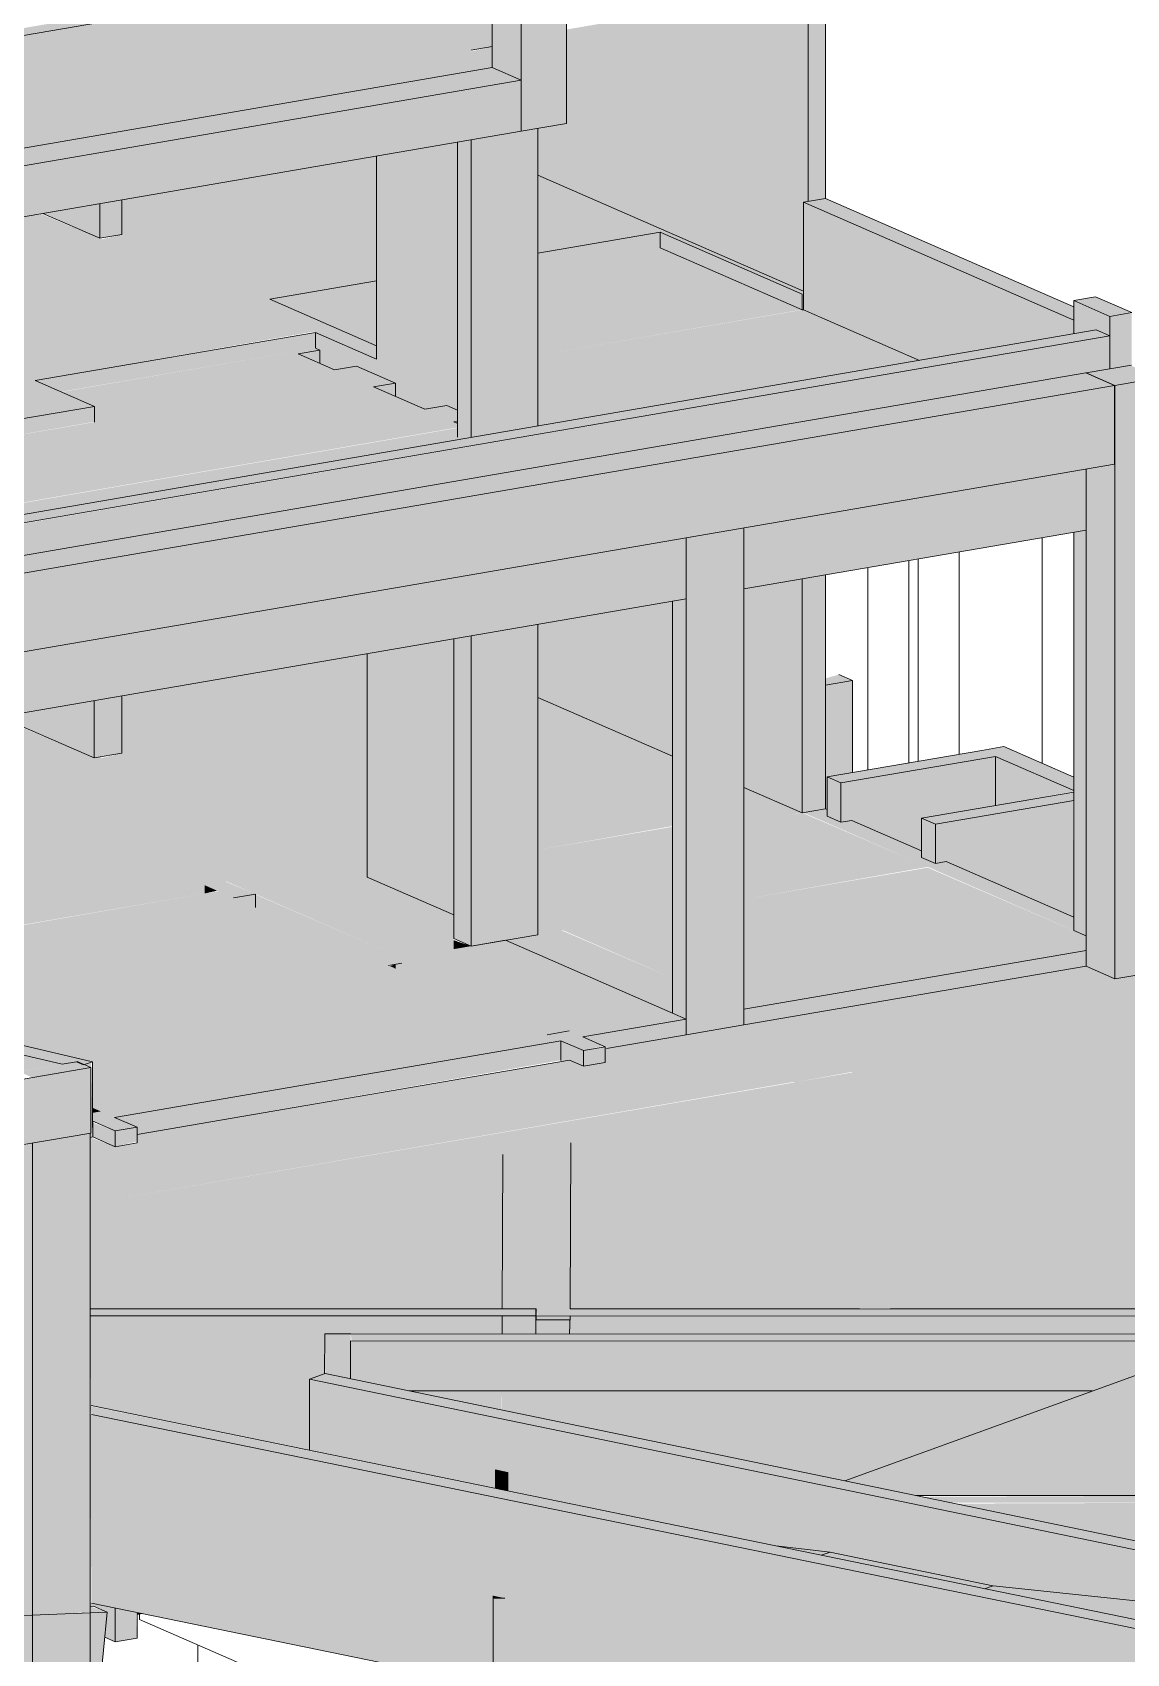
# Model space of a CAD drawing. Header units: centimetres. Extents: x -2102 to 22188, y -1637 to 88376.
# Drawn here: x 19207 to 20011, y 75987 to 77177 of the extents above; entities that cross this region are included whole.
import ezdxf

# ---------------------------------------------------------------- set-up
doc = ezdxf.new("R2010")
doc.units = ezdxf.units.CM
for name, color, linetype, lineweight in [('A-FLOR', 7, 'Continuous', 18), ('S-BEAM', 7, 'Continuous', 18), ('S-COLS', 7, 'Continuous', 18), ('S-FNDN', 7, 'Continuous', 18)]:
    doc.layers.add(name, color=color, linetype=linetype, lineweight=lineweight)

msp = doc.modelspace()

# ---------------------------------------------------------------- hatches: boundary and pattern name
at = {"layer": 'A-FLOR', "true_color": 0xbfbfbf}
h = msp.add_hatch(color=9, dxfattribs=at)
h.paths.add_polyline_path([(18161.48, 76744.31), (18161.48, 76856.27), (18149.88, 76861.33), (18050.51, 76844.26), (18050.51, 76810.71), (18068.58, 76802.83), (18050.51, 76799.17), (18050.51, 76792.69), (18069.65, 76784.35), (18095.06, 76788.71), (18147.95, 76765.65), (18122.55, 76761.29), (18128.73, 76759.28), (18146.16, 76761.29), (18155.17, 76757.36), (18139.01, 76754.11), (18160.21, 76744.86)], flags=0)
h.paths.add_polyline_path([(19381.35, 76981.26), (19459.62, 76994.7), (19459.62, 77086.31), (19272.4, 77054.15), (19272.4, 77028.76), (19373.6, 76984.63)], flags=0)
h.paths.add_polyline_path([(19578.09, 77015.05), (19668.04, 77030.5), (19578.09, 77069.72), (19578.09, 77018.96)], flags=0)
h = msp.add_hatch(color=9, dxfattribs=at)
h.paths.add_polyline_path([(18998.33, 76877.23), (18998.33, 77007.07), (18853.53, 76982.2), (18853.53, 76942.41), (18855.66, 76941.49), (18853.53, 76940.36), (18996.21, 76878.15)], flags=0)
h.paths.add_polyline_path([(19132.16, 76881.88), (19252.07, 76902.75), (19208.92, 76921.56), (19413.51, 76957.45), (19256.31, 77025.99), (19250.4, 77025.99), (19210.29, 77043.48), (19132.16, 77030.06), (19132.16, 76886.25)], flags=0)
h = msp.add_hatch(color=9, dxfattribs=at)
h.paths.add_polyline_path([(19400.34, 76972.98), (19459.62, 76983.16), (19459.62, 76994.7), (19381.35, 76981.26), (19397.44, 76974.24)], flags=0)
h.paths.add_polyline_path([(19578.09, 77003.51), (19668.04, 77018.96), (19668.04, 77030.5), (19578.09, 77015.05)], flags=0)
h = msp.add_hatch(color=9, dxfattribs=at)
h.paths.add_polyline_path([(19578.09, 76946.16), (19762.41, 76977.82), (19668.04, 77018.96), (19578.09, 77003.51), (19578.09, 76947.29)], flags=0)
h.paths.add_polyline_path([(19459.62, 76947.13), (19459.62, 76983.16), (19400.34, 76972.98), (19452.92, 76950.05)], flags=0)
h = msp.add_hatch(color=9, dxfattribs=at)
h.paths.add_polyline_path([(18476.11, 76658.48), (18478.71, 76658.93), (18478.71, 76667.21), (18476.11, 76666.77), (18476.11, 76658.93)], flags=0)
h.paths.add_polyline_path([(18721.73, 76715.1), (18724.34, 76715.54), (18724.34, 76723.83), (18721.73, 76723.39), (18721.73, 76715.54)], flags=0)
h.paths.add_polyline_path([(19047.82, 76771.11), (19050.42, 76771.99), (19050.42, 76779.85), (19047.82, 76779.24), (19047.82, 76771.56)], flags=0)
h.paths.add_polyline_path([(19578.09, 76888.17), (19858.67, 76936.37), (19772.51, 76973.42), (19578.09, 76940.02), (19578.09, 76893.66)], flags=0)
for points in [[(19227.91, 76913.29), (19414.73, 76945.38), (19414.73, 76956.92), (19208.92, 76921.56), (19212.99, 76919.79)], [(19132.16, 76820.26), (19519.08, 76887.04), (19518.3, 76890.44), (19516.38, 76891.28), (19519.08, 76891.74), (19519.08, 76899.89), (19511.33, 76903.26), (19495.23, 76900.5), (19457.51, 76916.95), (19473.45, 76919.78), (19444.94, 76932.21), (19428.84, 76929.44), (19402.01, 76941.14), (19418.11, 76943.91), (19413.51, 76945.17), (19228.25, 76913.14), (19252.51, 76902.56), (19252.07, 76890.94), (19132.16, 76870.34), (19132.16, 76820.28)], [(19418.11, 76934.13), (19418.11, 76943.91), (19402.01, 76941.14), (19414.73, 76935.6)], [(19473.6, 76909.93), (19473.45, 76919.69), (19457.51, 76916.95), (19473.45, 76910)], [(19132.16, 76870.34), (19252.51, 76891.28), (19252.07, 76902.48), (19132.16, 76881.88), (19132.16, 76870.58)], [(19134.28, 76811.93), (19519.08, 76878.03), (19519.08, 76886.72), (19132.52, 76820.01), (19134.28, 76819.24), (19134.28, 76815.75)], [(19519.08, 76890.11), (19519.08, 76891.74), (19518.3, 76890.44)], [(19452.76, 76559.46), (19452.76, 76569.24), (19272.4, 76647.88), (19257.97, 76644.38), (19438.73, 76565.58)], [(19186.79, 76519.65), (19333.25, 76544.81), (19333.25, 76550.95), (19186.79, 76525.79)], [(19257.08, 76384.82), (19585.07, 76441.16), (19343.35, 76546.55), (19134.28, 76510.18), (19134.99, 76441.58), (19154.45, 76443.86), (19251, 76421.19), (19251, 76387.47)], [(19465.6, 76493.25), (19465.6, 76503.03), (19370.61, 76544.16), (19370.69, 76534.63), (19452.01, 76499.18)], [(19468.5, 76491.99), (19478.36, 76493.68), (19478.36, 76497.47), (19516.42, 76504), (19516.42, 76511.76), (19465.6, 76503.03), (19465.6, 76493.25)], [(19601.17, 76443.93), (19677.18, 76456.98), (19554.37, 76510.52), (19478.36, 76497.47), (19596.72, 76445.86)], [(19516.42, 76504), (19529.18, 76506.2), (19516.42, 76510.52), (19516.42, 76506.2)], [(19585.07, 76441.16), (19601.17, 76443.93), (19478.36, 76497.47), (19478.36, 76487.69), (19578.73, 76443.93)], [(19809.52, 76413.48), (20078.43, 76459.68), (20019.81, 76485.23), (20000.85, 76482.82), (19980.97, 76491.49), (19729.63, 76448.31), (19772.51, 76429.62)], [(20072.15, 76239.71), (20073.04, 76442.59), (19602.52, 76361.77), (19601.98, 76239.87), (20065.23, 76239.71)], [(18894.02, 76362.38), (19228.71, 76419.57), (19150.09, 76438.03), (18894.02, 76394.05), (18894.02, 76362.77)], [(20072.07, 76221.26), (20072.12, 76234.52), (19601.96, 76234.66), (19601.56, 76221.41), (20071.82, 76221.26)], [(20071.16, 76102.68), (20071.6, 76202.02), (19818.97, 76110.39), (19855.87, 76102.77), (20065.23, 76102.68)], [(19551.43, 76165.64), (19551.5, 76179.68), (19484.87, 76179.38), (19513.78, 76173.41)], [(19803.8, 76113.53), (19985.81, 76179.54), (19598.82, 76179.67), (19598.11, 76156), (19800.42, 76114.22)], [(19858.16, 76102.3), (19858.16, 76102.75), (19858.15, 76102.3)], [(20070.97, 76058.36), (20071.14, 76097.48), (19884.85, 76096.79), (20070.96, 76058.36)], [(19786.28, 76058.93), (19792.91, 76061.25), (19752.96, 76065.75)], [(19906.49, 76034.31), (19912.49, 76036.47), (19792.91, 76061.17), (19786.43, 76058.9), (19895.93, 76036.47)], [(20260.28, 75961.49), (20343.79, 75990.7), (20081.19, 76017.51), (20070.91, 76016.87), (20070.54, 76019.71), (19912.6, 76036.45), (19906.55, 76034.3), (20097.42, 75995.21), (20098.34, 75992.13), (20112.46, 75989.2), (20117.52, 75991.04), (20255.1, 75962.56)]]:
    msp.add_hatch(color=9, dxfattribs=at).paths.add_polyline_path(points, flags=0)
h = msp.add_hatch(color=9, dxfattribs=at)
h.paths.add_polyline_path([(18894.02, 76403.23), (19080.07, 76435.29), (19080.07, 76449.64), (18996.21, 76486.24), (18996.15, 76488.8), (18838.29, 76557.63), (18832.78, 76556.68), (18828.67, 76557.89), (18828.67, 76502.97), (18894.02, 76474.52), (18894.02, 76404.08)], flags=0)
h.paths.add_polyline_path([(18773.95, 76526.94), (18772.95, 76574.25), (18763.03, 76578.58), (18773.95, 76580.45), (18772.95, 76582.77), (18747.98, 76593.66), (18726.15, 76590.22), (18719.05, 76593.31), (18719.05, 76550.98), (18772.95, 76527.37)], flags=0)
h.paths.add_polyline_path([(19452.76, 76569.24), (19452.76, 76721.04), (19272.4, 76690.05), (19272.4, 76647.88), (19413.51, 76586.35)], flags=0)
h.paths.add_polyline_path([(19578.09, 76576.82), (19677.18, 76594.37), (19677.18, 76645.64), (19578.09, 76688.84), (19578.09, 76577.95)], flags=0)
h.paths.add_polyline_path([(19729.63, 76602.85), (19762.41, 76608.48), (19729.63, 76622.77), (19729.63, 76603.05)], flags=0)
h = msp.add_hatch(color=9, dxfattribs=at)
h.paths.add_polyline_path([(19465.6, 76503.03), (19516.42, 76511.76), (19516.09, 76529.27), (19452.76, 76557.46), (19452.76, 76559.46), (19256.31, 76645.11), (19252.07, 76644.38), (19181.42, 76674.43), (19134.28, 76666.03), (19134.28, 76548.69), (19186.79, 76525.79), (19349.34, 76553.72), (19452.78, 76508.62)], flags=0)
h.paths.add_polyline_path([(18865.97, 76555.34), (18996.21, 76577.71), (18996.21, 76642.61), (18855.65, 76618.47), (18855.65, 76570.48), (18857.63, 76570.82), (18868.82, 76565.94), (18855.65, 76563.68), (18855.65, 76560.61), (18855.65, 76559.84), (18862.89, 76556.68)], flags=0)
h = msp.add_hatch(color=9, dxfattribs=at)
h.paths.add_polyline_path([(19578.09, 76570.68), (19677.18, 76587.7), (19677.18, 76593.84), (19578.09, 76576.82)], flags=0)
h.paths.add_polyline_path([(19729.63, 76596.71), (19762.41, 76602.34), (19762.41, 76608.48), (19729.63, 76602.85)], flags=0)
h = msp.add_hatch(color=9, dxfattribs=at)
h.paths.add_polyline_path([(19578.09, 76520.74), (19677.18, 76537.76), (19677.18, 76587.7), (19578.09, 76570.68), (19578.09, 76561.56)], flags=0)
h.paths.add_polyline_path([(19729.63, 76546.77), (19855.54, 76568.4), (19772.51, 76604.08), (19729.63, 76596.71), (19729.63, 76552.45)], flags=0)
h = msp.add_hatch(color=9, dxfattribs=at)
h.paths.add_polyline_path([(19729.63, 76465.99), (19980.97, 76509.17), (19980.97, 76513.71), (19864.7, 76563.83), (19729.63, 76540.63), (19729.63, 76466.39)], flags=0)
h.paths.add_polyline_path([(19677.18, 76482.72), (19677.18, 76531.62), (19596.72, 76517.8), (19672.54, 76484.75)], flags=0)
h = msp.add_hatch(color=9, dxfattribs=at)
h.paths.add_polyline_path([(19120.71, 76295.16), (19139.4, 76298.37), (19139.4, 76346.92), (19040.82, 76329.99), (19118.18, 76296.26)], flags=0)
h.paths.add_polyline_path([(19182.13, 76305.71), (19196.72, 76308.22), (19196.72, 76356.77), (19182.13, 76353.17), (19182.13, 76310.09)], flags=0)
h.paths.add_polyline_path([(19249.19, 76317.23), (19766.41, 76406.54), (19687.28, 76441.04), (19627.75, 76430.81), (19627.75, 76420.79), (19267.19, 76359.09), (19249.19, 76365.78), (19249.19, 76326.39)], flags=0)
h = msp.add_hatch(color=9, dxfattribs=at)
h.paths.add_polyline_path([(19551.98, 76239.85), (19552.48, 76353.17), (19249.19, 76301.08), (19249.19, 76239.95), (19513.78, 76239.86)], flags=0)
h.paths.add_polyline_path([(19196.72, 76239.97), (19196.72, 76292.06), (19182.13, 76289.56), (19182.13, 76239.97)], flags=0)
h.paths.add_polyline_path([(19139.4, 76239.99), (19139.4, 76282.22), (18894.04, 76240.07), (19112.72, 76240)], flags=0)
h = msp.add_hatch(color=9, dxfattribs=at)
h.paths.add_polyline_path([(19196.72, 76098.43), (19196.72, 76234.77), (19182.13, 76234.78), (19182.13, 76107.46), (19178.59, 76106.33), (19196.5, 76098.52)], flags=0)
h.paths.add_polyline_path([(19139.4, 76123.42), (19139.4, 76234.79), (18894.02, 76234.86), (18894.04, 76230.39), (19133.27, 76126.09)], flags=0)
h.paths.add_polyline_path([(19410.49, 76135.88), (19410.49, 76188.23), (19421.52, 76192.38), (19421.94, 76221.47), (19551.9, 76221.47), (19551.96, 76234.67), (19249.19, 76234.76), (19249.95, 76168.76), (19361.79, 76145.86)], flags=0)
at = {"layer": 'S-BEAM', "true_color": 0xbfbfbf}
for points in [[(19132.16, 77163.21), (19529.18, 77231.41), (19519.08, 77235.81), (19132.16, 77168.49), (19132.16, 77164.08)], [(19132.16, 77080.5), (19529.18, 77148.69), (19529.18, 77231.41), (19132.16, 77163.21), (19132.16, 77113.01)], [(19971.97, 76965.84), (19971.97, 76975.62), (19789.45, 77055.19), (19773.36, 77052.43), (19965.46, 76968.68)], [(19858.67, 76936.37), (19971.97, 76955.83), (19971.97, 76965.84), (19773.36, 77052.43), (19773.7, 76973.42), (19817.65, 76954.25)], [(19459.62, 76937.35), (19459.62, 76947.13), (19272.4, 77028.76), (19257.97, 77025.26), (19453.28, 76940.11)], [(19578.09, 76940.02), (19772.17, 76973.56), (19762.41, 76977.82), (19578.09, 76946.16)], [(18416.83, 76682.55), (19998.55, 76954.25), (19988.45, 76958.66), (18406.73, 76686.96), (18410.87, 76685.15)], [(19459.62, 76925.81), (19459.62, 76937.35), (19414.73, 76956.92), (19414.73, 76945.38), (19418.11, 76943.91), (19418.11, 76934.13), (19428.84, 76929.44), (19444.94, 76932.21), (19457.51, 76926.73)], [(19789.45, 76697.73), (19809.47, 76701.17), (19799.37, 76705.57), (19789.45, 76702.81), (19789.45, 76701.17)], [(19790.68, 76606.45), (19790.68, 76630.42), (19809.47, 76633.65), (19809.47, 76701.17), (19789.45, 76697.73), (19789.45, 76606.99)], [(19800.78, 76626.01), (19914.58, 76645.56), (19904.48, 76649.97), (19790.68, 76630.42)], [(19860.19, 76576.15), (19860.19, 76600.12), (19914.58, 76609.46), (19914.58, 76645.56), (19800.78, 76626.01), (19800.78, 76597.16), (19809.47, 76598.26), (19858.81, 76576.75)], [(19971.97, 76620.54), (19971.97, 76630.32), (19920.57, 76652.73), (19904.48, 76649.97), (19967.64, 76622.43)], [(19914.58, 76609.46), (19971.97, 76619.79), (19971.97, 76620.54), (19914.58, 76645.56), (19914.58, 76618.02)], [(19800.78, 76597.16), (19800.78, 76626.01), (19790.68, 76630.42), (19791.09, 76601.38), (19797.61, 76598.54)], [(19870.29, 76595.71), (19971.97, 76613.18), (19971.97, 76619.32), (19860.19, 76600.12), (19865.64, 76597.74)], [(19971.96, 76527.42), (19971.32, 76613.07), (19870.29, 76595.71), (19870.29, 76566.86), (19878.33, 76568.24), (19964.97, 76530.47)], [(19971.96, 76517.64), (19971.96, 76527.42), (19878.33, 76568.24), (19869.09, 76567.38), (19860.19, 76571.26), (19860.19, 76576.15), (19808.83, 76598.54), (19800.78, 76597.16), (19790.68, 76601.56), (19790.68, 76606.45), (19789.45, 76606.99), (19773.7, 76604.08), (19971.59, 76517.8)], [(19870.29, 76566.86), (19870.29, 76595.71), (19860.19, 76600.12), (19860.19, 76571.26), (19869.09, 76567.38)], [(19677.18, 76456.98), (19677.18, 76482.72), (19595.77, 76517.64), (19554.38, 76510.52), (19674.47, 76458.17)], [(19729.63, 76459.85), (19980.97, 76503.03), (19980.97, 76509.17), (19729.63, 76465.99), (19729.63, 76464.26)], [(19729.63, 76448.31), (19980.97, 76491.49), (19980.97, 76503.03), (19729.63, 76459.85), (19729.63, 76458.17)], [(19473.45, 76489.83), (19473.45, 76492.84), (19469.64, 76491.49)], [(19611.27, 76439.52), (19686.97, 76452.72), (19677.18, 76456.98), (19601.17, 76443.93), (19607.51, 76441.16)], [(19267.19, 76380.42), (19595.18, 76436.76), (19585.07, 76441.16), (19257.08, 76384.82), (19263.12, 76382.19)], [(19627.75, 76430.81), (19687.28, 76441.04), (19687.28, 76452.58), (19611.66, 76439.35), (19627.75, 76432.34), (19627.75, 76430.97)], [(19767.17, 76406.21), (19808.76, 76413.81), (19729.63, 76448.31), (19687.28, 76441.04), (19766.41, 76406.54)], [(19244.34, 76419.07), (19249.84, 76421.46), (19182.13, 76437.36), (19169.76, 76433.41), (19228.71, 76419.57), (19240.99, 76420.53), (19243.24, 76419.55)], [(19283.67, 76367.83), (19595.18, 76422.43), (19595.18, 76436.76), (19267.57, 76380.25), (19283.67, 76373.23), (19283.67, 76368.82)], [(19249.84, 76372.73), (19251, 76373.1), (19249.84, 76420.82), (19244.34, 76419.07), (19249.84, 76417.01), (19249.84, 76377.23)], [(19283.67, 76361.69), (19611.66, 76418.03), (19600.95, 76422.33), (19283.67, 76367.83), (19283.67, 76362.77)], [(18894.02, 76308.15), (19249.84, 76368.92), (19249.84, 76417.01), (18894.02, 76356.25), (18894.02, 76333.69)], [(19251, 76383.78), (19257.08, 76384.82), (19251, 76387.47), (19251, 76384.82)], [(19601.98, 76239.86), (19601.98, 76361.68), (19552.48, 76353.17), (19552.48, 76239.87), (19598.98, 76239.86)], [(20072.12, 76234.52), (20072.12, 76239.71), (19576.98, 76239.86), (19578.1, 76234.66), (20070.19, 76234.52)], [(19576.6, 76221.42), (19576.6, 76234.66), (19551.96, 76234.67), (19551.96, 76221.43)], [(19601.56, 76221.41), (19601.87, 76231.77), (19576.96, 76231.78), (19576.6, 76221.42), (19598.98, 76221.42)], [(19601.87, 76231.77), (19601.98, 76234.66), (19576.96, 76234.52), (19576.96, 76231.78), (19598.98, 76231.77)], [(19440.51, 76188.54), (19440.63, 76221.47), (19421.65, 76221.47), (19421.94, 76192.38), (19440.5, 76188.55)], [(19985.81, 76179.54), (20071.78, 76210.72), (20071.74, 76216.06), (19440.63, 76216.06), (19440.63, 76188.52), (19484.49, 76179.7), (19914.84, 76179.56)], [(20255.31, 76216), (20255.31, 76221.2), (19440.65, 76221.47), (19441.41, 76216.27), (20122.15, 76216.06), (20122.15, 76216.04), (20255.31, 76216)], [(20344.05, 75995.46), (20355.5, 75999.61), (19421.94, 76192.38), (19410.49, 76188.23), (20315.89, 76001.27)], [(20344.05, 75990.65), (20343.79, 75995.51), (19410.49, 76188.23), (19410.49, 76135.88), (19547.02, 76107.93), (19547.07, 76121.55), (19556.07, 76119.69), (19556.07, 76106.07), (19752.96, 76065.75), (19792.91, 76061.17), (19914.84, 76036.24), (20070.91, 76019.67), (20070.93, 76049.93), (20087.52, 76046.5), (20087.52, 76017.91), (20343.79, 75990.7)], [(19598.11, 76156), (19598.82, 76179.67), (19551.5, 76179.67), (19551.5, 76165.63), (19597.01, 76156.23)], [(20086.04, 75991.05), (20096.24, 75995.46), (19249.19, 76168.48), (19250.15, 76162.23), (20064.53, 75995.46)], [(19556.07, 76106.07), (19556.07, 76119.69), (19547.02, 76119.72), (19547.07, 76107.92)], [(19556.07, 76119.69), (19547.07, 76121.55), (19547.07, 76119.72)], [(20071.05, 76097.48), (20071.14, 76097.63), (20070.85, 76102.68), (19860.76, 76101.77), (19881.2, 76097.54), (20070.96, 76097.48)], [(19553.86, 76027.41), (19545.29, 76029.17), (19545.24, 76027.43)], [(19553.86, 75979.32), (19553.86, 76027.41), (19545.24, 76027.43), (19545.24, 75979.34)], [(18672.31, 75577.57), (18729.8, 75579.83), (18770.73, 75586.83), (18773.51, 75585.62), (18773.51, 75581.54), (18809.45, 75582.95), (18809.45, 75593.45), (18919.69, 75612.3), (18922.66, 75611.01), (18922.66, 75587.39), (19185.41, 75597.7), (19185.41, 75628.88), (19223.39, 75635.38), (19261.82, 76017.06), (18877.28, 76001.98), (18877.28, 75648.33), (18851.64, 75643.95), (18851.64, 76000.97), (18714.39, 75995.59), (18673.12, 75585.62)], [(19283.67, 76015.43), (19287.45, 76016.08), (19283.67, 76016.86)]]:
    msp.add_hatch(color=9, dxfattribs=at).paths.add_polyline_path(points, flags=0)
at = {"layer": 'S-BEAM', "true_color": 0x0080ff}
for points in [[(17304.89, 76753.69), (19565.9, 77142.08), (19544.63, 77151.35), (17304.89, 76766.61)], [(17304.89, 76716.18), (19565.9, 77104.57), (19565.9, 77142.08), (17304.89, 76753.69)], [(18828.89, 76716.36), (20002.03, 76917.88), (19980.76, 76927.15), (18807.62, 76725.64), (18811.93, 76723.76)], [(18828.89, 76658.65), (20002.03, 76860.17), (20002.03, 76917.88), (18828.89, 76716.36), (18828.89, 76669.06)]]:
    msp.add_hatch(color=150, dxfattribs=at).paths.add_polyline_path(points, flags=0)
at = {"layer": 'S-BEAM', "true_color": 0xbfbfbf}
h = msp.add_hatch(color=9, dxfattribs=at)
h.paths.add_polyline_path([(18672.61, 76587.03), (18773.95, 76604.43), (18773.95, 76719.85), (19047.82, 76768.01), (19047.82, 76779.4), (19060.52, 76781.35), (19060.52, 76769.08), (19998.55, 76930.21), (19998.55, 76954.25), (18420.03, 76681.95), (18476.11, 76657.38), (18476.11, 76666.77), (18488.82, 76668.95), (18488.82, 76654.52), (18484.91, 76653.53), (18630.26, 76590.22), (18630.26, 76690.36), (18672.61, 76697.64), (18672.61, 76590.22)], flags=0)
h.paths.add_polyline_path([(18828.67, 76613.83), (19090.17, 76658.75), (19090.17, 76703.54), (18828.67, 76658.65), (18828.67, 76623.03)], flags=0)
h.paths.add_polyline_path([(19132.52, 76666.03), (19687.28, 76761.32), (19687.28, 76806.11), (19132.52, 76710.81), (19132.52, 76705.2)], flags=0)
h.paths.add_polyline_path([(18721.73, 76708.96), (18721.73, 76723.39), (18734.44, 76725.57), (18734.44, 76711.14)], flags=0)
h.paths.add_polyline_path([(19729.63, 76768.6), (19980.97, 76811.77), (19980.97, 76856.56), (19729.63, 76813.38), (19729.63, 76771.99)], flags=0)
h = msp.add_hatch(color=9, dxfattribs=at)
h.paths.add_polyline_path([(19578.09, 76514.6), (19677.18, 76531.62), (19677.18, 76537.76), (19578.09, 76520.74), (19578.09, 76517.64)], flags=0)
h.paths.add_polyline_path([(19729.63, 76540.63), (19864.7, 76564.4), (19855.54, 76568.4), (19729.63, 76546.77), (19729.63, 76543.78)], flags=0)
h = msp.add_hatch(color=9, dxfattribs=at)
h.paths.add_polyline_path([(18736.73, 76213.05), (18805.46, 76224.85), (18805.46, 76241.01), (18711.66, 76223.98), (18730.28, 76215.86)], flags=0)
h.paths.add_polyline_path([(18894.04, 76240.07), (19139.4, 76282.22), (19139.4, 76298.37), (18894.02, 76256.22), (18894.02, 76240.07)], flags=0)
h.paths.add_polyline_path([(19182.13, 76289.56), (19196.72, 76292.06), (19196.72, 76308.22), (19182.13, 76304.59), (19182.13, 76303.41)], flags=0)
h.paths.add_polyline_path([(19249.19, 76301.08), (20105.02, 76448.09), (20078.43, 76459.68), (19249.19, 76317.23), (19249.19, 76304.59)], flags=0)
h = msp.add_hatch(color=9, dxfattribs=at)
h.paths.add_polyline_path([(19132.52, 76345.74), (19139.4, 76346.92), (19139.4, 76350.06), (19132.52, 76348.88)], flags=0)
h.paths.add_polyline_path([(19182.13, 76354.26), (19196.72, 76357.28), (19196.72, 76359.85), (19182.13, 76357.28), (19182.13, 76356.15)], flags=0)
h.paths.add_polyline_path([(19249.19, 76365.78), (19251.09, 76366.11), (19251, 76373.1), (19249.84, 76372.73), (19249.19, 76365.97)], flags=0)
h = msp.add_hatch(color=9, dxfattribs=at)
h.paths.add_polyline_path([(19576.6, 76234.66), (19576.6, 76239.86), (19249.19, 76239.85), (19249.19, 76234.76), (19552.48, 76234.67)], flags=0)
h.paths.add_polyline_path([(19196.72, 76234.77), (19196.72, 76239.97), (19182.13, 76239.85), (19182.13, 76234.78)], flags=0)
h.paths.add_polyline_path([(19139.4, 76234.79), (19139.4, 76239.99), (19076.27, 76239.85), (19076.25, 76234.81), (19112.72, 76234.8)], flags=0)
h = msp.add_hatch(color=9, dxfattribs=at)
h.paths.add_polyline_path([(19818.97, 76110.39), (20071.6, 76202.02), (20071.6, 76210.65), (19804, 76113.48), (19815.59, 76111.09)], flags=0)
h.paths.add_polyline_path([(20071.74, 76202.07), (20110.27, 76216.05), (20086.46, 76216.04), (20071.78, 76210.72)], flags=0)
h = msp.add_hatch(color=9, dxfattribs=at)
h.paths.add_polyline_path([(20086.02, 75852.55), (20086.02, 75991.05), (19249.19, 76162.42), (19250.15, 76023.72), (20015.1, 75867.07)], flags=0)
h.paths.add_polyline_path([(19553.86, 75979.32), (19545.24, 75979.34), (19545.29, 76029.17), (19553.86, 76027.32), (19553.86, 76021.75)], flags=0)
h = msp.add_hatch(color=9, dxfattribs=at)
h.paths.add_polyline_path([(18714.39, 75995.59), (18849.53, 76001.89), (18844.28, 76004.14), (18794.74, 76002.2), (18791.91, 76003.44), (18711.66, 75999.95), (18719.54, 75995.83), (18714.33, 75995.62)], flags=0)
h.paths.add_polyline_path([(18877.28, 76001.98), (19206.79, 76014.9), (19196.72, 76019.31), (18898.42, 76006.46), (18894.02, 76005.71), (18894.02, 76002.65), (18888.68, 76002.43)], flags=0)
h.paths.add_polyline_path([(19249.19, 76016.57), (19261.82, 76017.06), (19249.19, 76021.37), (19249.19, 76017.06)], flags=0)
at = {"layer": 'S-COLS', "true_color": 0x0080ff}
for points in [[(19565.9, 77104.57), (19599.36, 77110.31), (19598.72, 77691.63), (19565.9, 77685.99), (19565.9, 77110.31)], [(20002.24, 76917.92), (20035.69, 76923.67), (20013.3, 76932.74), (19981.06, 76927.15), (20002.03, 76918.01)], [(20002.24, 76482.22), (20002.03, 76918.01), (20002.03, 76917.88), (20002.03, 76860.17), (19980.97, 76856.56), (19980.97, 76491.49), (20000.85, 76482.82)], [(20002.24, 76482.22), (20019.81, 76485.23), (20019.81, 76496.78), (20035.69, 76499.5), (20035.69, 76923.67), (20002.24, 76917.92), (20002.24, 76483)]]:
    msp.add_hatch(color=150, dxfattribs=at).paths.add_polyline_path(points, flags=0)
h = msp.add_hatch(color=150, dxfattribs=at)
h.paths.add_polyline_path([(19565.9, 77142.08), (19565.9, 77373.88), (19544.63, 77370.22), (19544.63, 77151.35), (19563.91, 77142.94)], flags=0)
h.paths.add_polyline_path([(19565.9, 77387.34), (19565.9, 77650.88), (19544.63, 77647.23), (19544.63, 77396.61), (19564.31, 77388.04)], flags=0)
at = {"layer": 'S-COLS', "true_color": 0xc0c0c0}
h = msp.add_hatch(color=9, dxfattribs=at)
h.paths.add_polyline_path([(19529.18, 77164.08), (19544.63, 77166.74), (19544.63, 77370.22), (19529.18, 77367.57), (19529.18, 77166.67)], flags=0)
h.paths.add_polyline_path([(19529.18, 77393.96), (19544.63, 77396.61), (19544.63, 77443.74), (19529.18, 77440.22), (19529.18, 77396.61)], flags=0)
h = msp.add_hatch(color=9, dxfattribs=at)
h.paths.add_polyline_path([(19256.31, 77025.99), (19272.4, 77028.76), (19272.4, 77054.15), (19256.31, 77051.38), (19256.31, 77028.68)], flags=0)
h.paths.add_polyline_path([(19272.4, 77295.98), (19272.4, 77305.76), (19256.31, 77303)], flags=0)
for points in [[(19773.36, 76987.16), (19773.36, 77052.43), (19776.75, 77053.01), (19776.75, 77209.79), (19599.36, 77179.32), (19599.36, 77110.31), (19578.09, 77106.66), (19578.09, 77072.29), (19772.51, 76987.53)], [(19776.75, 77053.01), (19789.45, 77055.2), (19789.45, 77193.19), (19776.75, 77198.73), (19776.75, 77055.2)], [(19519.08, 76899.89), (19519.08, 77096.52), (19459.62, 77086.31), (19459.62, 76925.81), (19473.6, 76919.71), (19473.7, 76909.89), (19495.23, 76900.5), (19511.33, 76903.26), (19516.38, 76901.06)], [(19519.08, 76878.03), (19529.18, 76879.77), (19529.18, 77098.26), (19519.08, 77096.52), (19519.08, 76879.94)], [(19772.51, 76984.96), (19773.36, 76985.68), (19772.51, 76987.53), (19578.09, 77072.29), (19578.09, 77069.72), (19770.84, 76985.68)], [(19256.31, 77025.99), (19256.31, 77051.38), (19214.52, 77044.21), (19252.07, 77027.84)], [(19252.07, 77025.26), (19256.31, 77025.99), (19212.99, 77043.94), (19211.43, 77042.98), (19250.4, 77025.99)], [(19998.55, 76968.68), (20014.64, 76971.45), (19988.06, 76983.04), (19971.97, 76980.27), (19988.76, 76972.95)], [(19998.55, 76930.21), (20014.64, 76932.94), (20014.64, 76971.45), (19998.55, 76968.68), (19998.55, 76930.54)], [(19687.28, 76441.04), (19729.63, 76448.31), (19729.63, 76813.38), (19687.28, 76806.11), (19687.28, 76448.31)], [(19687.28, 76452.58), (19687.28, 76761.32), (19677.18, 76759.59), (19677.18, 76456.98), (19686.97, 76452.72)], [(19529.18, 76506.2), (19578.09, 76514.6), (19578.09, 76742.56), (19529.18, 76734.16), (19529.18, 76510.52)], [(19516.42, 76529.13), (19516.42, 76731.97), (19452.76, 76721.04), (19452.76, 76556.89), (19513.78, 76530.28)], [(19529.18, 76506.2), (19529.18, 76734.16), (19516.42, 76731.97), (19516.42, 76511.76), (19519.25, 76510.52)], [(19252.07, 76644.38), (19252.07, 76686.56), (19182.67, 76674.64), (19244.06, 76647.88)], [(19252.07, 76644.38), (19272.4, 76647.88), (19272.4, 76690.05), (19252.07, 76686.56), (19252.07, 76645.11)], [(19354.52, 76541.68), (19370.61, 76544.44), (19348.69, 76553.6), (19333.25, 76550.95), (19352.24, 76542.67)], [(19333.25, 76544.81), (19342.52, 76546.91), (19333.25, 76550.95), (19333.25, 76546.55)], [(19370.61, 76534.66), (19370.61, 76544.44), (19354.52, 76541.68), (19367.46, 76536.04)], [(19611.66, 76429.57), (19626.46, 76432.9), (19601.17, 76443.93), (19585.07, 76441.16), (19611.27, 76429.74)], [(19611.66, 76418.03), (19611.27, 76429.74), (19595.18, 76436.76), (19595.18, 76421.34), (19603.42, 76421.62), (19611.27, 76418.2)], [(19611.66, 76418.03), (19627.75, 76420.79), (19627.75, 76432.34), (19611.66, 76429.57), (19611.66, 76420.79)], [(19206.79, 76409.69), (19249.03, 76417.01), (19238.42, 76421.19), (19196.77, 76414.08)], [(19267.57, 76370.47), (19283.67, 76373.23), (19257.08, 76384.82), (19251, 76383.78), (19251.09, 76377.65), (19267.19, 76370.64)], [(19206.79, 76014.9), (19206.79, 76361.57), (19196.72, 76358.93), (19196.72, 76072.66), (19199.55, 76071.42), (19199.21, 76057.89), (19196.72, 76057.47), (19196.72, 76019.31), (19201.86, 76017.06)]]:
    msp.add_hatch(color=9, dxfattribs=at).paths.add_polyline_path(points, flags=0)
h = msp.add_hatch(color=9, dxfattribs=at)
h.paths.add_polyline_path([(19529.18, 76879.77), (19578.09, 76888.17), (19578.09, 77106.66), (19529.18, 77098.26), (19529.18, 76883.94)], flags=0)
h.paths.add_polyline_path([(19529.18, 77148.69), (19544.63, 77151.35), (19544.63, 77166.74), (19529.18, 77163.21), (19529.18, 77151.35)], flags=0)
h = msp.add_hatch(color=9, dxfattribs=at)
h.paths.add_polyline_path([(19772.51, 76604.08), (19772.51, 76775.96), (19729.63, 76768.6), (19729.63, 76622.77), (19762.41, 76608.48)], flags=0)
h.paths.add_polyline_path([(19677.18, 76645.64), (19677.18, 76759.59), (19578.09, 76742.56), (19578.09, 76688.84), (19630.42, 76666.03)], flags=0)
h.paths.add_polyline_path([(19772.51, 76973.42), (19772.51, 76984.96), (19668.04, 77030.5), (19668.04, 77018.96), (19772.17, 76973.56)], flags=0)
h = msp.add_hatch(color=9, dxfattribs=at)
h.paths.add_polyline_path([(19980.97, 76513.71), (19980.97, 76811.77), (19971.97, 76810.22), (19971.97, 76517.64)], flags=0)
h.paths.add_polyline_path([(19998.55, 76954.25), (19998.55, 76968.68), (19971.97, 76980.27), (19971.97, 76955.83), (19988.45, 76958.66)], flags=0)
h = msp.add_hatch(color=9, dxfattribs=at)
h.paths.add_polyline_path([(19772.51, 76604.08), (19789.45, 76606.99), (19789.45, 76778.87), (19772.51, 76775.96), (19772.51, 76604.22)], flags=0)
h.paths.add_polyline_path([(19772.51, 76973.42), (19773.36, 76974.14), (19772.51, 76973.56)], flags=0)
h = msp.add_hatch(color=9, dxfattribs=at)
h.paths.add_polyline_path([(19478.36, 76487.69), (19478.36, 76493.68), (19473.45, 76492.84), (19473.45, 76489.83)], flags=0)
h.paths.add_polyline_path([(19762.41, 76602.34), (19772.18, 76604.22), (19762.41, 76608.48), (19762.41, 76604.08)], flags=0)
h = msp.add_hatch(color=9, dxfattribs=at)
h.paths.add_polyline_path([(19267.57, 75995.35), (19267.57, 76020.15), (19249.19, 76023.92), (19249.19, 76021.37), (19251.75, 76021.47), (19261.82, 76017.06), (19259.97, 75998.67), (19267.02, 75995.59)], flags=0)
h.paths.add_polyline_path([(19267.57, 76358.93), (19267.19, 76370.64), (19251.09, 76376.55), (19251.09, 76366.11), (19267.19, 76359.09)], flags=0)
h = msp.add_hatch(color=9, dxfattribs=at)
h.paths.add_polyline_path([(19267.57, 75995.35), (19283.67, 75998.12), (19282.8, 76017.04), (19267.57, 76020.15), (19267.57, 75995.59)], flags=0)
h.paths.add_polyline_path([(19267.57, 76358.93), (19283.67, 76362.77), (19283.67, 76373.23), (19267.57, 76370.47), (19267.57, 76361.69)], flags=0)
h = msp.add_hatch(color=9, dxfattribs=at)
h.paths.add_polyline_path([(19223.39, 75635.38), (19249.19, 75639.79), (19249.19, 75891.65), (19223.83, 75639.79)], flags=0)
h.paths.add_polyline_path([(19206.79, 76014.9), (19249.19, 76017.06), (19249.19, 76368.81), (19206.79, 76361.57), (19206.79, 76017.06)], flags=0)

# ---------------------------------------------------------------- linework, layer by layer
at = {"layer": 'A-FLOR', "lineweight": 9}
for p, q in [((19578.09, 77015.05), (19668.04, 77030.5)), ((19668.04, 77018.96), (19668.04, 77030.5)), ((19762.41, 76977.82), (19668.04, 77018.96)), ((19381.35, 76981.26), (19459.62, 76994.7)), ((19773.36, 76973.56), (19772.51, 76973.42)), ((19858.67, 76936.37), (19773.36, 76973.56)), ((19208.92, 76921.56), (19414.73, 76956.92)), ((19414.73, 76956.92), (19414.73, 76945.38)), ((19402.01, 76941.14), (19418.11, 76943.91)), ((19428.84, 76929.44), (19402.01, 76941.14)), ((19418.11, 76943.91), (19414.73, 76945.38)), ((19418.11, 76943.91), (19418.11, 76934.13)), ((19444.94, 76932.21), (19428.84, 76929.44)), ((19473.6, 76919.71), (19444.94, 76932.21)), ((19252.51, 76902.56), (19208.92, 76921.56)), ((19457.51, 76916.95), (19473.6, 76919.71)), ((19473.6, 76919.71), (19473.6, 76909.93)), ((19495.23, 76900.5), (19457.51, 76916.95)), ((19132.16, 76881.88), (19252.51, 76902.56)), ((19252.51, 76891.02), (19252.51, 76902.56)), ((19511.33, 76903.26), (19495.23, 76900.5)), ((19519.08, 76899.89), (19511.33, 76903.26)), ((19516.38, 76891.28), (19519.08, 76891.74)), ((19519.08, 76890.11), (19516.38, 76891.28)), ((19980.97, 76513.71), (19971.97, 76517.64)), ((19554.38, 76510.52), (19529.18, 76506.2)), ((19677.18, 76456.98), (19554.38, 76510.52)), ((19478.36, 76493.68), (19468.5, 76491.99)), ((19980.97, 76491.49), (19729.63, 76448.31)), ((19687.28, 76441.04), (19628.68, 76430.97)), ((19228.71, 76419.57), (19150.09, 76438.03)), ((19627.75, 76420.79), (19611.66, 76418.03)), ((19251.09, 76366.11), (19249.19, 76365.78)), ((19267.57, 76358.93), (19251.09, 76366.11)), ((19283.67, 76361.69), (19267.57, 76358.93)), ((19551.98, 76239.85), (19552.48, 76353.17)), ((19249.19, 76239.95), (19551.98, 76239.85)), ((19601.98, 76239.87), (20072.15, 76239.71)), ((19551.96, 76234.67), (19249.19, 76234.76)), ((19551.9, 76221.43), (19551.96, 76234.67)), ((19551.96, 76221.43), (19551.96, 76234.67)), ((19601.96, 76234.66), (19601.56, 76221.41)), ((20072.12, 76234.52), (19601.96, 76234.66)), ((19551.5, 76179.68), (19483.31, 76179.71)), ((19985.81, 76179.54), (19598.82, 76179.67)), ((19855.87, 76102.77), (20071.16, 76102.68)), ((19792.91, 76061.25), (19752.96, 76065.75)), ((19786.28, 76058.93), (19792.91, 76061.25)), ((19792.91, 76061.17), (19786.43, 76058.9)), ((19792.91, 76061.25), (19792.91, 76061.17)), ((19912.6, 76036.45), (19792.91, 76061.17)), ((19912.67, 76036.47), (19906.49, 76034.31)), ((20070.91, 76019.67), (19912.67, 76036.47))]:
    msp.add_line(p, q, dxfattribs=at)
at = {"layer": 'S-BEAM', "lineweight": 9}
for p, q in [((19132.16, 77163.21), (19529.18, 77231.41)), ((19544.63, 77151.35), (17304.89, 76766.61)), ((19565.9, 77142.08), (19544.63, 77151.35)), ((17304.89, 76753.69), (19565.9, 77142.08)), ((19565.9, 77104.57), (19565.9, 77142.08)), ((19565.9, 77104.57), (17304.89, 76716.18)), ((19789.45, 77055.2), (19773.36, 77052.43)), ((19773.36, 77052.43), (19971.97, 76965.84)), ((19773.36, 77052.43), (19773.36, 76973.56)), ((19971.97, 76975.62), (19789.45, 77055.2)), ((19459.62, 76947.13), (19381.35, 76981.26)), ((19772.51, 76973.42), (19762.41, 76977.82)), ((19971.97, 76955.83), (19971.97, 76965.84)), ((19988.45, 76958.66), (18406.73, 76686.96)), ((18416.83, 76682.55), (19998.55, 76954.25)), ((19414.73, 76956.92), (19459.62, 76937.35)), ((19998.55, 76954.25), (19988.45, 76958.66)), ((19998.55, 76930.21), (19998.55, 76954.25)), ((19980.76, 76927.15), (18807.62, 76725.64)), ((18828.89, 76716.36), (20002.03, 76917.88)), ((20002.03, 76917.88), (19980.76, 76927.15)), ((20002.03, 76860.17), (20002.03, 76917.88)), ((20002.03, 76860.17), (18828.89, 76658.65)), ((19729.63, 76813.38), (19729.63, 76768.6)), ((19729.63, 76768.6), (19980.97, 76811.77)), ((19687.28, 76761.32), (19687.28, 76806.11)), ((19132.52, 76666.03), (19687.28, 76761.32)), ((19809.47, 76701.17), (19799.37, 76705.57)), ((19789.45, 76697.73), (19809.47, 76701.17)), ((19809.47, 76633.65), (19809.47, 76701.17)), ((19904.48, 76649.97), (19790.68, 76630.42)), ((19800.78, 76626.01), (19914.58, 76645.56)), ((19920.57, 76652.73), (19904.48, 76649.97)), ((19914.58, 76645.56), (19971.97, 76620.54)), ((19914.58, 76609.46), (19914.58, 76645.56)), ((19971.97, 76630.32), (19920.57, 76652.73)), ((19800.78, 76626.01), (19790.68, 76630.42)), ((19790.68, 76630.42), (19790.68, 76601.56)), ((19800.78, 76597.16), (19800.78, 76626.01)), ((19971.97, 76619.32), (19860.19, 76600.12)), ((19870.29, 76595.71), (19971.97, 76613.18)), ((19790.68, 76606.45), (19789.45, 76606.99)), ((19790.68, 76601.56), (19800.78, 76597.16)), ((19800.78, 76597.16), (19808.83, 76598.54)), ((19860.19, 76576.15), (19808.83, 76598.54)), ((19870.29, 76595.71), (19860.19, 76600.12)), ((19860.19, 76600.12), (19860.19, 76571.26)), ((19870.29, 76566.86), (19870.29, 76595.71)), ((19860.19, 76571.26), (19870.29, 76566.86)), ((19870.29, 76566.86), (19878.33, 76568.24)), ((19971.97, 76527.42), (19878.33, 76568.24)), ((19554.37, 76510.53), (19677.18, 76456.98)), ((19729.63, 76459.85), (19980.97, 76503.03)), ((19687.28, 76452.58), (19677.18, 76456.98)), ((19729.63, 76448.31), (19729.63, 76459.85)), ((19611.27, 76439.52), (19687.28, 76452.58)), ((19687.28, 76441.04), (19687.28, 76452.58)), ((19729.63, 76448.31), (19687.28, 76441.04)), ((19169.76, 76433.41), (19228.71, 76419.57)), ((19182.13, 76437.36), (19251, 76421.19)), ((19267.19, 76380.42), (19595.18, 76436.76)), ((19595.18, 76422.33), (19595.18, 76436.76)), ((19239.12, 76421.35), (19228.71, 76419.57)), ((19244.34, 76419.07), (19239.12, 76421.35)), ((19239.78, 76421.42), (19239.19, 76421.32)), ((19249.84, 76417.01), (19239.78, 76421.42)), ((19251, 76421.19), (19244.34, 76419.07)), ((19251, 76421.19), (19251, 76373.1)), ((19283.67, 76367.83), (19601.56, 76422.43)), ((19611.66, 76418.03), (19601.56, 76422.43)), ((19249.84, 76417.01), (18894.02, 76356.25)), ((19249.84, 76368.92), (19249.84, 76417.01)), ((19251.09, 76366.11), (19251.09, 76377.65)), ((19249.84, 76368.92), (18894.02, 76308.15)), ((19601.98, 76239.86), (19602.52, 76361.77)), ((19552.48, 76353.17), (19551.98, 76239.87)), ((19576.62, 76239.86), (19249.19, 76239.96)), ((19551.98, 76239.87), (19576.98, 76239.86)), ((19576.6, 76234.66), (19576.62, 76239.86)), ((19576.62, 76239.86), (19576.62, 76221.42)), ((19576.98, 76239.86), (19576.96, 76234.66)), ((19814.57, 76239.8), (19601.98, 76239.86)), ((20072.15, 76239.72), (19837.06, 76239.79)), ((19249.19, 76234.76), (19576.6, 76234.66)), ((19576.6, 76221.42), (19576.6, 76234.66)), ((19576.96, 76234.66), (20072.12, 76234.52)), ((19576.96, 76234.66), (19576.96, 76231.78)), ((19576.96, 76231.78), (19601.87, 76231.77)), ((19421.65, 76221.47), (19421.52, 76192.23)), ((19440.65, 76221.47), (19421.65, 76221.47)), ((19440.51, 76188.54), (19440.63, 76216.27)), ((19440.63, 76216.27), (20071.82, 76216.06)), ((19440.63, 76216.27), (19440.63, 76188.52)), ((20255.34, 76221.2), (19440.65, 76221.47)), ((20071.78, 76210.72), (19803.8, 76113.53)), ((19410.49, 76188.23), (19421.94, 76192.38)), ((20355.5, 75999.61), (19421.94, 76192.38)), ((19410.49, 76135.88), (19410.49, 76188.23)), ((19410.49, 76188.23), (20344.05, 75995.46)), ((19598.82, 76179.67), (19551.5, 76179.68)), ((20097.42, 75995.21), (19249.95, 76168.76)), ((19250.15, 76162.23), (20086.04, 75991.05)), ((19547.02, 76119.72), (19547.07, 76121.55)), ((19556.07, 76119.69), (19547.02, 76119.72)), ((19547.02, 76107.93), (19547.02, 76119.72)), ((19547.07, 76121.55), (19556.07, 76119.69)), ((19556.07, 76119.69), (19556.07, 76106.07)), ((20071.17, 76102.68), (19858.16, 76102.75)), ((19545.29, 76029.17), (19545.24, 76027.43)), ((19553.86, 76027.41), (19545.24, 76027.43)), ((19545.24, 76027.43), (19545.24, 75979.34)), ((19261.82, 76017.06), (18877.28, 76001.98)), ((19261.82, 76017.06), (19223.39, 75635.38)), ((19249.19, 76021.37), (19251.75, 76021.47)), ((20086.02, 75852.55), (19250.15, 76023.72)), ((19251.75, 76021.47), (19261.82, 76017.06)), ((19283.67, 76016.86), (19283.67, 76015.43)), ((19287.45, 76016.08), (19283.67, 76015.43))]:
    msp.add_line(p, q, dxfattribs=at)
at = {"layer": 'S-COLS', "lineweight": 9}
for p, q in [((19599.36, 77691.74), (19599.36, 77110.31)), ((19565.9, 77104.57), (19565.9, 77650.88)), ((19544.63, 77151.35), (19544.63, 77370.22)), ((19776.75, 77053.01), (19776.75, 77209.79)), ((19789.45, 77193.19), (19789.45, 77055.19)), ((19544.63, 77166.74), (19529.18, 77164.08)), ((19544.63, 77166.74), (19529.18, 77164.08)), ((19599.36, 77110.31), (19565.9, 77104.57)), ((19519.08, 77096.52), (19519.08, 76879.94)), ((19529.18, 77098.26), (19529.18, 76879.77)), ((19578.09, 77106.66), (19578.09, 76888.17)), ((19459.62, 77086.31), (19459.62, 76937.35)), ((19773.36, 76987.16), (19578.09, 77072.29)), ((19256.31, 77025.99), (19256.31, 77051.38)), ((19272.4, 77054.15), (19272.4, 77028.76)), ((19256.31, 77025.99), (19214.52, 77044.21)), ((19272.4, 77028.76), (19256.31, 77025.99)), ((19772.51, 76984.96), (19668.04, 77030.5)), ((19772.51, 76973.42), (19772.51, 76984.96)), ((19971.97, 76980.27), (19988.06, 76983.04)), ((19971.97, 76980.27), (19971.97, 76965.84)), ((19998.55, 76968.68), (19971.97, 76980.27)), ((19988.06, 76983.04), (20014.64, 76971.45)), ((19971.97, 76965.84), (19971.97, 76955.83)), ((20014.64, 76971.45), (19998.55, 76968.68)), ((19998.55, 76930.21), (19998.55, 76968.68)), ((19980.97, 76927.19), (20014.43, 76932.94)), ((20002.24, 76917.92), (19980.97, 76927.19)), ((20035.69, 76923.67), (20002.24, 76917.92)), ((20002.24, 76482.22), (20002.24, 76917.92)), ((19980.97, 76856.56), (19980.97, 76491.49)), ((19729.63, 76813.38), (19729.63, 76448.31)), ((19971.97, 76810.22), (19971.97, 76517.64)), ((19687.28, 76441.04), (19687.28, 76806.11)), ((19772.51, 76604.08), (19772.51, 76775.96)), ((19789.45, 76778.87), (19789.45, 76606.99)), ((19677.18, 76759.59), (19677.18, 76456.98)), ((19578.09, 76742.56), (19578.09, 76514.6)), ((19516.42, 76731.97), (19516.42, 76511.76)), ((19529.18, 76734.16), (19529.18, 76506.2)), ((19452.76, 76721.04), (19452.76, 76556.89)), ((19252.07, 76644.38), (19252.07, 76686.56)), ((19272.4, 76690.05), (19272.4, 76647.88)), ((19677.18, 76645.64), (19578.09, 76688.84)), ((19252.07, 76644.38), (19182.67, 76674.64)), ((19272.4, 76647.88), (19252.07, 76644.38)), ((19772.51, 76604.08), (19729.63, 76622.77)), ((19789.45, 76606.99), (19772.51, 76604.08)), ((19516.42, 76529.13), (19452.76, 76556.89)), ((19370.61, 76544.44), (19354.52, 76541.68)), ((19370.61, 76544.44), (19370.61, 76534.66)), ((19578.09, 76514.6), (19529.18, 76506.2)), ((19529.18, 76506.2), (19516.42, 76511.76)), ((19473.45, 76492.84), (19473.45, 76489.83)), ((19980.97, 76491.49), (20002.24, 76482.22)), ((20002.24, 76482.22), (20019.81, 76485.23)), ((19585.07, 76441.16), (19601.17, 76443.93)), ((19611.66, 76429.57), (19595.18, 76436.76)), ((19611.27, 76439.52), (19627.75, 76432.34)), ((19627.75, 76432.34), (19611.66, 76429.57)), ((19611.66, 76418.03), (19611.66, 76429.57)), ((19627.75, 76432.34), (19627.75, 76420.79)), ((19228.71, 76419.57), (19239.12, 76421.35)), ((19239.12, 76421.35), (19239.19, 76421.32)), ((19267.57, 76370.47), (19251.09, 76377.65)), ((19267.19, 76380.42), (19283.67, 76373.23)), ((19283.67, 76373.23), (19267.57, 76370.47)), ((19267.57, 76358.93), (19267.57, 76370.47)), ((19283.67, 76373.23), (19283.67, 76361.69)), ((19206.79, 76361.57), (19206.79, 75632.54)), ((19249.19, 75639.79), (19249.19, 76368.85)), ((19267.57, 75995.35), (19267.57, 76020.15)), ((19283.67, 76016.86), (19283.67, 75998.12)), ((19267.57, 75995.35), (19259.97, 75998.67)), ((19283.67, 75998.12), (19267.57, 75995.35))]:
    msp.add_line(p, q, dxfattribs=at)
at = {"layer": 'S-FNDN', "lineweight": 9}
for p, q in [((19948.75, 76806.24), (19948.75, 76640.44)), ((19850.67, 76640.72), (19850.67, 76789.39)), ((19857.71, 76790.6), (19857.71, 76641.93)), ((19887.71, 76647.09), (19887.71, 76795.75)), ((19820.67, 76784.23), (19820.67, 76635.58)), ((19285.55, 76011.76), (19285.55, 76015.76)), ((19455.68, 75937.59), (19285.55, 76011.76)), ((19328.27, 75993.13), (19328.27, 75954.83))]:
    msp.add_line(p, q, dxfattribs=at)

doc.saveas('drawing.dxf')
